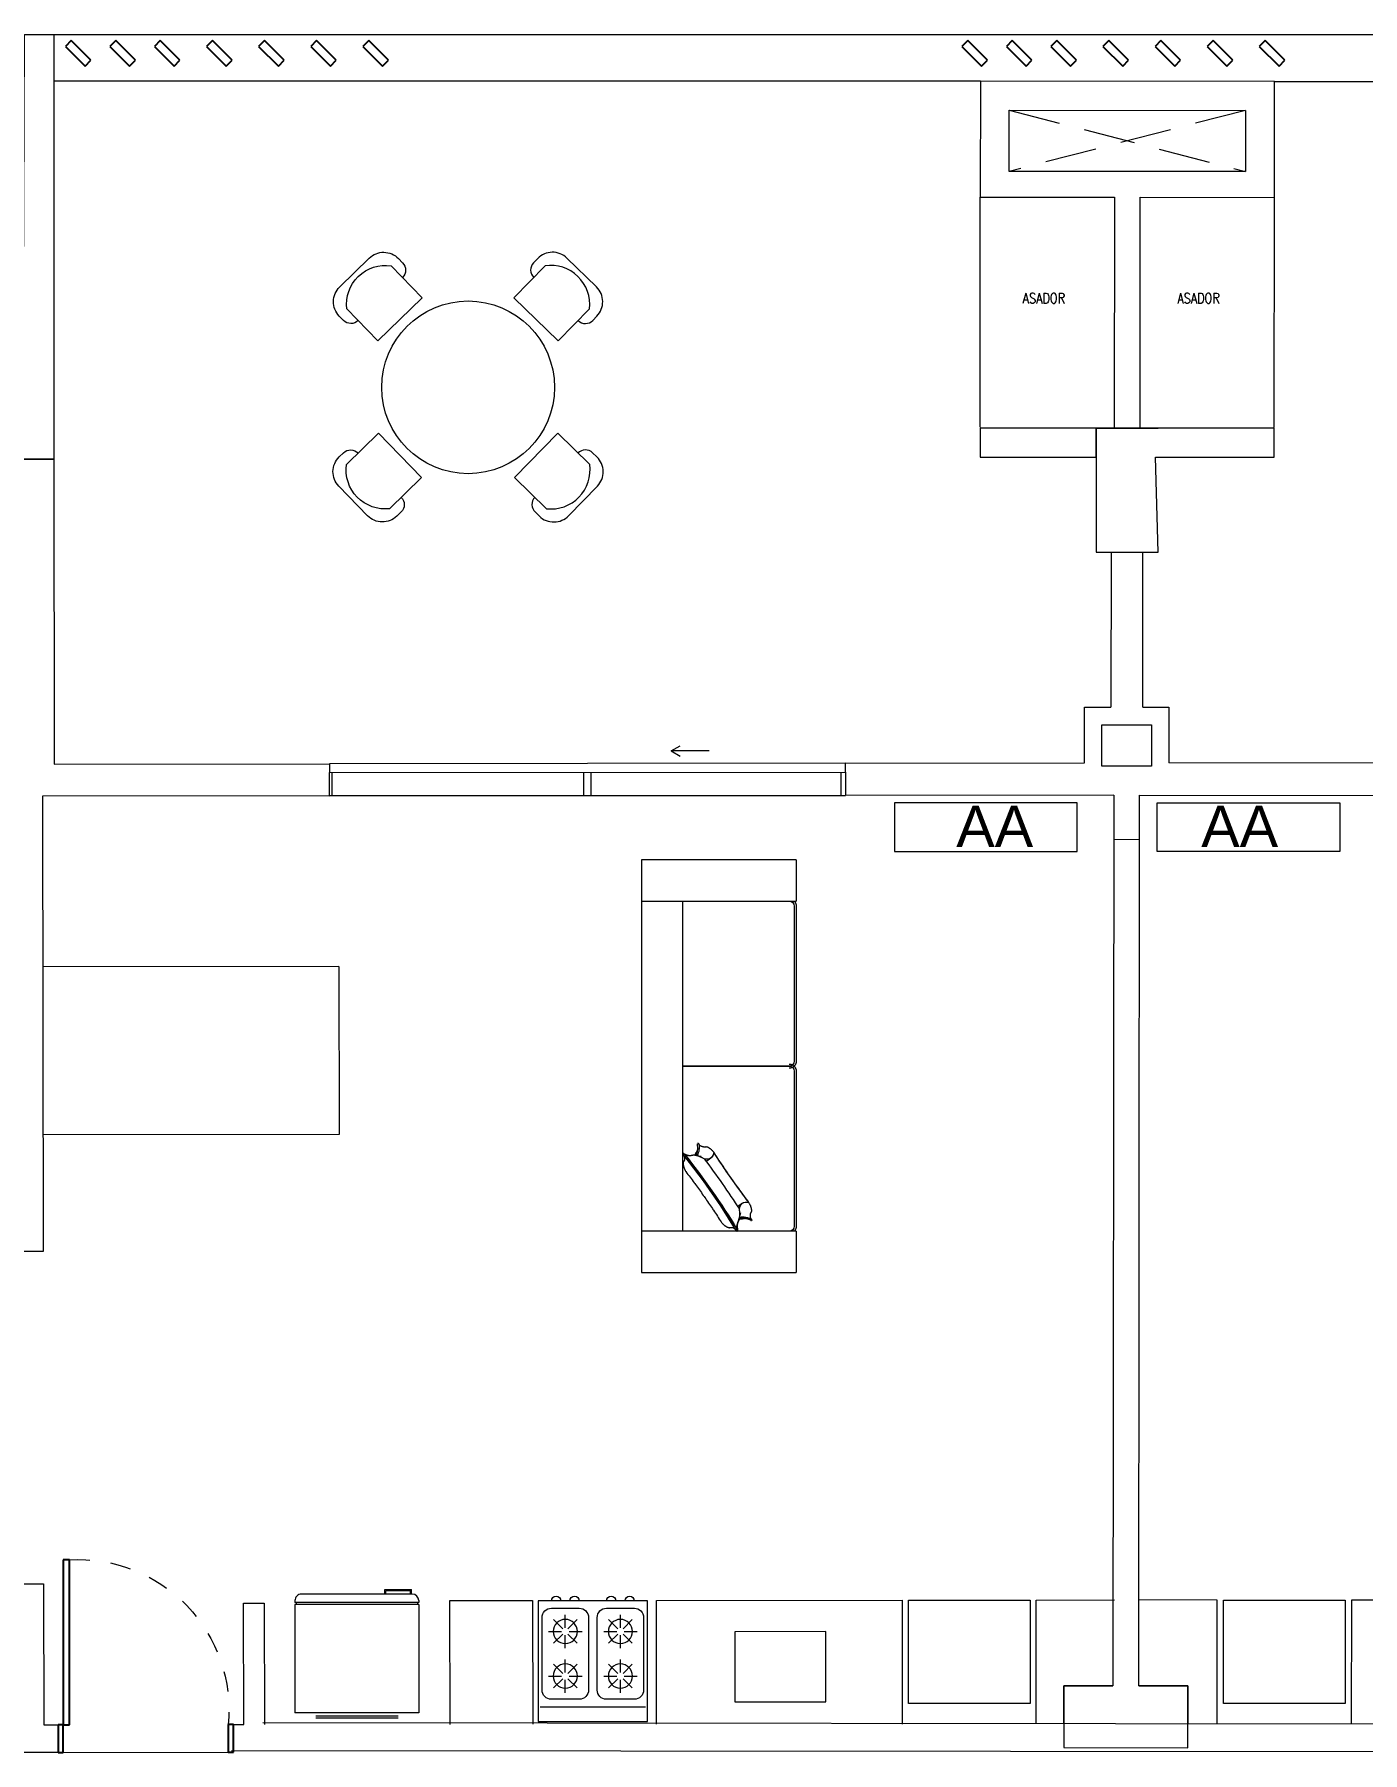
# Model space of a CAD drawing. Header units: millimetres. Extents: x 917 to 1168, y -421 to -23.
# Drawn here: x 1069.42 to 1075.85, y -259.51 to -251.18 of the extents above; entities that cross this region are included whole.
import ezdxf

# ---------------------------------------------------------------- set-up
doc = ezdxf.new("R2010")
doc.units = ezdxf.units.MM
doc.header["$LTSCALE"] = 0.1
for name, pattern in [('CONTINUA', [0]), ('HIDDEN', [0.375, 0.25, -0.125]), ('Trazo', [0.00635, 0.003175, -0.003175])]:
    doc.linetypes.add(name, pattern=pattern)
doc.layers.get('0').update_dxf_attribs({"lineweight": 5})
for name, color, linetype, lineweight in [('A-DOOR', 7, 'Continuous', 5), ('A-DOOR-FRAM', 7, 'Continuous', 5), ('A-GLAZ-CWMG', 7, 'Continuous', 5), ('Arq-Equipamiento', 250, 'Continuous', 5), ('Lavarropa', 7, 'HIDDEN', 5), ('MUEBLES', 250, 'Continuous', 5)]:
    doc.layers.add(name, color=color, linetype=linetype, lineweight=lineweight)
doc.layers.add('A-DOOR-HDLN', color=5, linetype='Trazo', lineweight=5, true_color=0x0000ff)
doc.styles.add('Romans 1.50', font='romans.shx', dxfattribs={"width": 0.8, "height": 0.15})
doc.styles.get("Standard").update_dxf_attribs({"font": 'arial.ttf'})

# ---------------------------------------------------------------- blocks, each defined once
blk = doc.blocks.new('Doors_Sliding_Milgard_Aluminum-Series_2-Panels - PV 2_50 X 2_10-2402500-1-TORRE-ARQ-PB')
at = {"layer": 'A-DOOR', "color": 8}
for p, q in [((1.1916, 0.078), (-1.3084, 0.078)), ((-1.3084, 0.078), (-1.3084, -0.0347)), ((-1.3084, 0.078), (1.1916, 0.078)), ((1.1916, -0.0347), (1.1916, 0.078)), ((-1.3084, -0.0347), (1.1916, -0.0347)), ((0.3474, -0.1382), (0.3914, -0.1128)), ((0.3474, -0.1382), (0.3914, -0.1636)), ((0.5315, -0.1382), (0.3474, -0.1382))]:
    blk.add_line(p, q, dxfattribs=at)
at = {"layer": 'A-DOOR-FRAM', "color": 8}
for p, q in [((-1.2952, 0.078), (-1.2952, -0.0347)), ((-0.0758, 0.078), (-0.0758, -0.0347)), ((-0.0409, 0.078), (-0.0409, -0.0347)), ((1.1709, 0.078), (1.1709, -0.0347))]:
    blk.add_line(p, q, dxfattribs=at)
blk = doc.blocks.new('Family7 - Puerta OBLAK - Acceso-2885777-1-TORRE-ARQ-PB')
at = {"layer": 'A-DOOR', "color": 8, "lineweight": 25}
for p, q in [((-0.425, -0.0668), (-0.425, 0.0668)), ((-0.425, 0.0668), (-0.4, 0.0668)), ((-0.4, 0.0668), (-0.4, -0.0668)), ((0.4, -0.0668), (0.4, 0.0668)), ((0.4, 0.0668), (0.425, 0.0668)), ((0.425, 0.0668), (0.425, -0.0668)), ((-0.4, -0.0668), (-0.425, -0.0668)), ((-0.4, -0.0667), (-0.3693, -0.0667)), ((-0.4, -0.8667), (-0.4, -0.0667)), ((-0.3693, -0.0667), (-0.3693, -0.8667)), ((0.425, -0.0668), (0.4, -0.0668)), ((-0.3693, -0.8667), (-0.4, -0.8667))]:
    blk.add_line(p, q, dxfattribs=at)
at = {"layer": 'A-DOOR-HDLN', "color": 8}
blk.add_arc((-0.3269, -0.1376), 0.7303, 266.67006, 5.56979, dxfattribs=at)
blk = doc.blocks.new('Cocina 51cm')
at = {"layer": 'MUEBLES', "color": 8}
for p, q in [((-0.255, -0.036), (0, -0.036)), ((0, -0.036), (0.255, -0.036)), ((-0.1908, -0.1273), (-0.1462, -0.1718)), ((-0.1335, -0.1035), (-0.1335, -0.1666)), ((-0.0762, -0.1273), (-0.1207, -0.1718)), ((0.0762, -0.1273), (0.1207, -0.1718)), ((0.1335, -0.1035), (0.1335, -0.1666)), ((0.1908, -0.1273), (0.1462, -0.1718)), ((-0.2145, -0.1846), (-0.1515, -0.1846)), ((-0.1462, -0.1973), (-0.1908, -0.2419)), ((-0.1335, -0.2026), (-0.1335, -0.2656)), ((-0.1207, -0.1973), (-0.0762, -0.2419)), ((-0.1154, -0.1846), (-0.0524, -0.1846)), ((0.0524, -0.1846), (0.1154, -0.1846)), ((0.1207, -0.1973), (0.0762, -0.2419)), ((0.1335, -0.2026), (0.1335, -0.2656)), ((0.1462, -0.1973), (0.1908, -0.2419)), ((0.1515, -0.1846), (0.2145, -0.1846)), ((-0.1335, -0.3196), (-0.1335, -0.3826)), ((0.1335, -0.3196), (0.1335, -0.3826)), ((-0.2145, -0.4006), (-0.1515, -0.4006)), ((-0.1908, -0.3433), (-0.1462, -0.3879)), ((-0.1462, -0.4134), (-0.1908, -0.4579)), ((-0.0762, -0.3433), (-0.1207, -0.3879)), ((-0.1207, -0.4134), (-0.0762, -0.4579)), ((-0.1154, -0.4006), (-0.0524, -0.4006)), ((0.0524, -0.4006), (0.1154, -0.4006)), ((0.0762, -0.3433), (0.1207, -0.3879)), ((0.1207, -0.4134), (0.0762, -0.4579)), ((0.1908, -0.3433), (0.1462, -0.3879)), ((0.1462, -0.4134), (0.1908, -0.4579)), ((0.1515, -0.4006), (0.2145, -0.4006)), ((-0.1335, -0.4187), (-0.1335, -0.4817)), ((0.1335, -0.4187), (0.1335, -0.4817))]:
    blk.add_line(p, q, dxfattribs=at)
blk.add_lwpolyline([(-0.265, 0.036), (0.265, 0.036), (0.265, -0.5492), (-0.265, -0.5492)], close=True, dxfattribs=at)
for points in [[(-0.201, -0.5132), (-0.0659, -0.5132, 0.414214), (-0.0209, -0.4682), (-0.0209, -0.117, 0.414214), (-0.0659, -0.072), (-0.201, -0.072, 0.414214), (-0.246, -0.117), (-0.246, -0.4682, 0.414214)], [(0.0659, -0.5132), (0.201, -0.5132, 0.414214), (0.246, -0.4682), (0.246, -0.117, 0.414214), (0.201, -0.072), (0.0659, -0.072, 0.414214), (0.0209, -0.117), (0.0209, -0.4682, 0.414214)]]:
    blk.add_lwpolyline(points, format="xyb", close=True, dxfattribs=at)
for centre in [(-0.1335, -0.1846), (0.1335, -0.1846), (-0.1335, -0.4006), (0.1335, -0.4006)]:
    blk.add_circle(centre, 0.0585, dxfattribs=at)
for centre in [(-0.1782, -0.5492), (-0.0887, -0.5492), (0.0887, -0.5492), (0.1782, -0.5492)]:
    blk.add_arc(centre, 0.0225, 180, 0, dxfattribs=at)
blk = doc.blocks.new('A$C2F886EFE')
at = {"layer": 'MUEBLES', "color": 8}
for p, q in [((0, 0.0718), (0, 0.5968)), ((0, 0.5968), (0.6, 0.5968)), ((0.0997, 0.6227), (0.4982, 0.6227)), ((0.0997, 0.6134), (0.4982, 0.6134)), ((0.6, 0.0718), (0.6, 0.5968)), ((0, 0.0718), (0.6, 0.0718)), ((0, 0.0618), (0.6, 0.0618)), ((0, 0.0533), (0, 0.0618)), ((0.0059, 0.0618), (0.0059, 0.0718)), ((0.0315, 0.0218), (0.5685, 0.0218)), ((0.0343, 0.0218), (0.0343, 0)), ((0.0401, 0.0218), (0.0401, 0.0059)), ((0.0401, 0.0059), (0.1586, 0.0059)), ((0.1586, 0.0218), (0.1586, 0.0059)), ((0.1645, 0.0218), (0.1645, 0)), ((0.5941, 0.0618), (0.5941, 0.0718)), ((0.6, 0.0533), (0.6, 0.0618)), ((0.1645, 0), (0.0343, 0))]:
    blk.add_line(p, q, dxfattribs=at)
for centre, start, end in [((0.0315, 0.0533), 180, 270), ((0.5685, 0.0533), 270, 0)]:
    blk.add_arc(centre, 0.0315, start, end, dxfattribs=at)
blk = doc.blocks.new('Vibro_Leather_Designer_Sofa_16294 - Vibro_Leather_Designer_Sofa_16294-2750828-2-TORRE-ARQ- PB _-2_14_')
at = {"layer": 'MUEBLES'}
for p, q in [((-1, -0.725), (-1, 0)), ((-1, 0), (1, 0)), ((-0.8, 0), (-0.8, -0.725)), ((-0.8, 0), (-0.8, -0.2)), ((0.8, -0.2), (0.8, 0)), ((0.8, -0.725), (0.8, 0)), ((1, 0), (1, -0.725)), ((-0.775, -0.2), (-0.8, -0.2)), ((0.4234, -0.2), (-0.775, -0.2)), ((0, -0.2), (0, -0.715)), ((0, -0.715), (0, -0.2)), ((0.4233, -0.2036), (0.4328, -0.2272)), ((0.775, -0.2), (0.4247, -0.2)), ((0.8, -0.2), (0.775, -0.2)), ((0.376, -0.2764), (0.3843, -0.2817)), ((0.4282, -0.2651), (0.3966, -0.2744)), ((0.4376, -0.2889), (0.4375, -0.2891)), ((0.446, -0.3359), (0.46, -0.3159)), ((0.4609, -0.2556), (0.461, -0.2555)), ((0.6785, -0.4675), (0.6638, -0.4884)), ((0.7108, -0.4803), (0.7107, -0.4804)), ((0.7342, -0.447), (0.7342, -0.4468)), ((0.7364, -0.4807), (0.7385, -0.5138)), ((0.7716, -0.4633), (0.7959, -0.4645)), ((0.735, -0.5269), (0.7436, -0.5339)), ((-1, -0.75), (-1, -0.725)), ((-0.8, -0.725), (-0.8, -0.75)), ((-0.775, -0.74), (-0.025, -0.74)), ((-0.775, -0.74), (-0.025, -0.74)), ((0.025, -0.74), (0.775, -0.74)), ((0.025, -0.74), (0.775, -0.74)), ((0.8, -0.75), (0.8, -0.725)), ((1, -0.725), (1, -0.75)), ((-1, -0.75), (-0.8, -0.75)), ((-0.775, -0.75), (-0.025, -0.75)), ((0.025, -0.75), (0.775, -0.75)), ((0.8, -0.75), (1, -0.75))]:
    blk.add_line(p, q, dxfattribs=at)
at = {"layer": 'MUEBLES', "flags": 128}
for points in [[(0.7958, -0.4595), (0.6772, -0.3844), (0.5556, -0.2998), (0.4401, -0.2117), (0.4281, -0.202)], [(0.432, -0.2587), (0.4307, -0.2618), (0.4202, -0.2691), (0.403, -0.2727), (0.3758, -0.2714)], [(0.4376, -0.2889), (0.4367, -0.2769), (0.4364, -0.2761)], [(0.7108, -0.4803), (0.7225, -0.477), (0.7751, -0.4615)], [(0.7484, -0.5323), (0.737, -0.504), (0.7359, -0.4857), (0.7405, -0.4754)], [(-0.7994, -0.7401), (-0.7984, -0.7411), (-0.7973, -0.742), (-0.7962, -0.7428), (-0.7951, -0.7437), (-0.7939, -0.7445), (-0.7927, -0.7452), (-0.7915, -0.7459), (-0.7902, -0.7465), (-0.789, -0.7471), (-0.7877, -0.7476), (-0.7864, -0.7481), (-0.785, -0.7485), (-0.7837, -0.7489), (-0.7823, -0.7492), (-0.7809, -0.7495), (-0.7796, -0.7497), (-0.7782, -0.7499), (-0.7768, -0.75), (-0.7754, -0.75), (-0.775, -0.75)], [(-0.025, -0.75), (-0.0236, -0.75), (-0.0222, -0.7499), (-0.0208, -0.7497), (-0.0194, -0.7496), (-0.018, -0.7493), (-0.0167, -0.749), (-0.0153, -0.7486), (-0.014, -0.7482), (-0.0127, -0.7478), (-0.0114, -0.7472), (-0.0101, -0.7467), (-0.0088, -0.746), (-0.0076, -0.7454), (-0.0064, -0.7447), (-0.0052, -0.7439), (-0.0041, -0.7431), (-0.003, -0.7422), (-0.0019, -0.7413), (-0.0009, -0.7404), (0.0001, -0.7394), (0.0011, -0.7384), (0.002, -0.7373), (0.0028, -0.7362), (0.0037, -0.7351), (0.0045, -0.7339), (0.0052, -0.7327), (0.0059, -0.7315), (0.0065, -0.7302), (0.0071, -0.729), (0.0076, -0.7277), (0.0081, -0.7264), (0.0085, -0.725), (0.0089, -0.7237), (0.0092, -0.7223), (0.0095, -0.7209), (0.0097, -0.7196), (0.0099, -0.7182), (0.01, -0.7168), (0.01, -0.7154), (0.01, -0.715)], [(-0.01, -0.715), (-0.01, -0.7164), (-0.0099, -0.7178), (-0.0097, -0.7192), (-0.0096, -0.7206), (-0.0093, -0.722), (-0.009, -0.7233), (-0.0086, -0.7247), (-0.0082, -0.726), (-0.0078, -0.7273), (-0.0072, -0.7286), (-0.0067, -0.7299), (-0.006, -0.7312), (-0.0054, -0.7324), (-0.0047, -0.7336), (-0.0039, -0.7348), (-0.0031, -0.7359), (-0.0022, -0.737), (-0.0013, -0.7381), (-0.0004, -0.7391), (0.0006, -0.7401), (0.0016, -0.7411), (0.0027, -0.742), (0.0038, -0.7428), (0.0049, -0.7437), (0.0061, -0.7445), (0.0073, -0.7452), (0.0085, -0.7459), (0.0098, -0.7465), (0.011, -0.7471), (0.0123, -0.7476), (0.0136, -0.7481), (0.015, -0.7485), (0.0163, -0.7489), (0.0177, -0.7492), (0.0191, -0.7495), (0.0204, -0.7497), (0.0218, -0.7499), (0.0232, -0.75), (0.0246, -0.75), (0.025, -0.75)], [(0.775, -0.75), (0.7764, -0.75), (0.7778, -0.7499), (0.7792, -0.7497), (0.7806, -0.7496), (0.782, -0.7493), (0.7833, -0.749), (0.7847, -0.7486), (0.786, -0.7482), (0.7873, -0.7478), (0.7886, -0.7472), (0.7899, -0.7467), (0.7912, -0.746), (0.7924, -0.7454), (0.7936, -0.7447), (0.7948, -0.7439), (0.7959, -0.7431), (0.797, -0.7422), (0.7981, -0.7413), (0.7991, -0.7404)]]:
    blk.add_lwpolyline(points, dxfattribs=at)
at = {"layer": 'MUEBLES'}
for centre, start, end in [((-0.775, -0.715), 180, 270), ((-0.775, -0.715), 180, 270), ((-0.025, -0.715), 270, 360), ((-0.025, -0.715), 270, 360), ((0.025, -0.715), 180, 270), ((0.025, -0.715), 180, 270), ((0.775, -0.715), 270, 0), ((0.775, -0.715), 270, 0)]:
    blk.add_arc(centre, 0.025, start, end, dxfattribs=at)
for centre, major_axis, start_param, end_param in [((0.676, -0.2393), (-0.5365, 0.3757), 1.225735, 1.915857), ((0.6792, -0.2347), (-0.5365, 0.3757), 1.258755, 1.881351), ((0.7085, -0.1928), (-0.5775, 0.4044), 1.358079, 1.455316), ((-0.1021, 0.1104), (-0.5365, 0.3757), 2.796532, 3.143157), ((-0.1315, 0.0685), (-0.5775, 0.4044), 2.928875, 3.35431), ((-0.1315, 0.0685), (-0.5775, 0.4044), 2.928875, 3.24288), ((0.6466, -0.2812), (-0.5775, 0.4044), 1.358079, 1.783514), ((-0.1315, 0.0685), (-0.5775, 0.4044), 3.247951, 3.35431), ((0.6466, -0.2812), (-0.5775, 0.4044), 1.358079, 1.783514), ((0.7085, -0.1928), (-0.5775, 0.4044), 1.45533, 1.469499), ((0.7085, -0.1928), (-0.5775, 0.4044), 1.469507, 1.562106), ((0.7085, -0.1928), (-0.5775, 0.4044), 1.562123, 1.579473), ((0.7085, -0.1928), (-0.5775, 0.4044), 1.579486, 1.672084), ((0.4632, -0.5431), (-0.5775, 0.4044), 4.6111, 4.925107), ((0.4632, -0.5431), (-0.5775, 0.4044), 4.499671, 4.925107), ((0.7085, -0.1928), (-0.5775, 0.4044), 1.672097, 1.686267), ((0.7085, -0.1928), (-0.5775, 0.4044), 1.686278, 1.783514), ((0.4632, -0.5431), (-0.5775, 0.4044), 4.499671, 4.61075), ((1.2413, -0.8928), (-0.5775, 0.4044), 6.070468, 6.495903), ((1.2413, -0.8928), (-0.5775, 0.4044), 6.181896, 6.495903), ((1.2413, -0.8928), (-0.5775, 0.4044), 6.070468, 6.176827), ((1.2707, -0.8509), (-0.5365, 0.3757), 6.281621, 6.628246)]:
    blk.add_ellipse(centre, major_axis=major_axis, ratio=0.190809, start_param=start_param, end_param=end_param, dxfattribs=at)
for points, knots in [([(0.427, -0.2085), (0.4268, -0.2083), (0.4263, -0.2078), (0.4258, -0.2071), (0.4253, -0.2066), (0.425, -0.2062), (0.4248, -0.2058), (0.4245, -0.2055), (0.4244, -0.2053), (0.4242, -0.2051), (0.424, -0.2048), (0.4239, -0.2045), (0.4237, -0.2042), (0.4235, -0.204), (0.4234, -0.2038), (0.4233, -0.2036), (0.4233, -0.2035), (0.4232, -0.2034), (0.4231, -0.2032), (0.423, -0.203), (0.4229, -0.2027), (0.4228, -0.2024), (0.4226, -0.202), (0.4225, -0.2016), (0.4225, -0.2014), (0.4225, -0.2011), (0.4225, -0.2008), (0.4226, -0.2005), (0.4227, -0.2002), (0.4229, -0.2), (0.4232, -0.1998), (0.4234, -0.1997), (0.4237, -0.1997), (0.4239, -0.1997), (0.4242, -0.1997), (0.4245, -0.1998), (0.4249, -0.1999), (0.4251, -0.2001), (0.4253, -0.2002), (0.4254, -0.2002), (0.4255, -0.2003), (0.4256, -0.2003), (0.4258, -0.2004), (0.426, -0.2005), (0.4262, -0.2006), (0.4265, -0.2008), (0.4267, -0.201), (0.427, -0.2012), (0.4271, -0.2013), (0.4272, -0.2013)], [0, 0, 0, 0, 0.0555556, 0.1111111, 0.1388889, 0.1666667, 0.1944444, 0.2083333, 0.2222222, 0.2361111, 0.25, 0.2777778, 0.2916667, 0.3055556, 0.3194444, 0.3263889, 0.3333333, 0.3402778, 0.3472222, 0.3611111, 0.375, 0.3888889, 0.4166667, 0.4305556, 0.4444444, 0.4583333, 0.4722222, 0.4861111, 0.5, 0.5138889, 0.5277778, 0.5416667, 0.5555556, 0.5694444, 0.5833333, 0.6111111, 0.625, 0.6388889, 0.6527778, 0.6597222, 0.6666667, 0.6736111, 0.6805556, 0.6944444, 0.7083333, 0.7222222, 0.75, 0.7638889, 0.7777778, 0.7777778, 0.7777778, 0.7777778]), ([(0.4493, -0.3035), (0.4481, -0.3014), (0.4462, -0.2981), (0.4441, -0.294), (0.4429, -0.2916), (0.4421, -0.2898), (0.4412, -0.288), (0.4402, -0.2857), (0.4392, -0.2834), (0.4383, -0.281), (0.4376, -0.2792), (0.437, -0.2776), (0.4366, -0.2764), (0.4363, -0.2758), (0.4361, -0.2753), (0.436, -0.2748), (0.4358, -0.2741), (0.4354, -0.2729), (0.4349, -0.2713), (0.4343, -0.2694), (0.4336, -0.2668), (0.433, -0.2642), (0.4324, -0.2618), (0.4322, -0.2606), (0.4321, -0.2599), (0.4319, -0.2592), (0.4318, -0.2584), (0.4316, -0.2569), (0.4315, -0.2551), (0.4316, -0.253), (0.4318, -0.2507), (0.4323, -0.2485), (0.4328, -0.2461), (0.4333, -0.2441), (0.4335, -0.2428), (0.4337, -0.242), (0.4337, -0.2414), (0.4338, -0.2409), (0.4339, -0.2401), (0.4341, -0.2388), (0.4342, -0.237), (0.4343, -0.2348), (0.4342, -0.2318), (0.4338, -0.2288), (0.4332, -0.2258), (0.4326, -0.2234), (0.4319, -0.2211), (0.431, -0.2181), (0.4292, -0.2133), (0.4278, -0.21), (0.427, -0.2085)], [0, 0, 0, 0, 0.083333, 0.125, 0.145833, 0.166667, 0.1875, 0.208333, 0.25, 0.270833, 0.291667, 0.3125, 0.322917, 0.328125, 0.333333, 0.338542, 0.34375, 0.354167, 0.375, 0.395833, 0.416667, 0.458333, 0.479167, 0.489583, 0.494792, 0.5, 0.510417, 0.520833, 0.541667, 0.5625, 0.583333, 0.604167, 0.625, 0.645833, 0.65625, 0.661458, 0.666667, 0.671875, 0.677083, 0.6875, 0.708333, 0.729167, 0.75, 0.791667, 0.8125, 0.833333, 0.854167, 0.875, 0.916667, 1, 1, 1, 1]), ([(0.4281, -0.202), (0.4282, -0.2021), (0.4284, -0.2023), (0.4289, -0.2027), (0.4295, -0.2032), (0.43, -0.2037), (0.4302, -0.204)], [0.8406351, 0.8406351, 0.8406351, 0.8406351, 0.8611111, 0.8888889, 0.9444444, 1, 1, 1, 1]), ([(0.4306, -0.2042), (0.4312, -0.2045), (0.4327, -0.2052), (0.4349, -0.206), (0.4369, -0.2067), (0.4384, -0.2071), (0.4397, -0.2074), (0.4406, -0.2076), (0.4412, -0.2077), (0.4416, -0.2078), (0.442, -0.2079), (0.4425, -0.208), (0.4434, -0.2081), (0.4445, -0.2084), (0.4459, -0.2086), (0.4477, -0.2089), (0.4497, -0.209), (0.4516, -0.2088), (0.4527, -0.2086), (0.4536, -0.2084), (0.4545, -0.2081), (0.4556, -0.2077), (0.4571, -0.207), (0.4589, -0.206), (0.4605, -0.205), (0.462, -0.2041), (0.4635, -0.2033), (0.4646, -0.2028), (0.4654, -0.2025), (0.4658, -0.2024), (0.4661, -0.2023), (0.4664, -0.2022), (0.4668, -0.2022), (0.4676, -0.202), (0.4687, -0.2019), (0.4701, -0.2018), (0.4721, -0.2018), (0.4743, -0.2019), (0.4766, -0.2021), (0.4784, -0.2023), (0.48, -0.2025), (0.482, -0.2029), (0.4839, -0.2033), (0.4857, -0.2039), (0.4871, -0.2043), (0.4882, -0.2046), (0.4891, -0.2049), (0.4898, -0.2052), (0.4906, -0.2054), (0.4915, -0.2057), (0.4932, -0.2063), (0.4955, -0.2072), (0.4981, -0.2084), (0.5008, -0.2096), (0.5035, -0.2109), (0.507, -0.2127), (0.5096, -0.2141), (0.5112, -0.2151)], [0.0060984, 0.0060984, 0.0060984, 0.0060984, 0.0357143, 0.0714286, 0.0892857, 0.1071429, 0.125, 0.1339286, 0.1383929, 0.1428571, 0.1473214, 0.1517857, 0.1607143, 0.1785714, 0.1964286, 0.2142857, 0.25, 0.2678571, 0.2767857, 0.2857143, 0.2946429, 0.3035714, 0.3214286, 0.3392857, 0.3571429, 0.375, 0.3928571, 0.4107143, 0.4196429, 0.4241071, 0.4285714, 0.4330357, 0.4375, 0.4464286, 0.4642857, 0.4821429, 0.5, 0.5357143, 0.5535714, 0.5714286, 0.5892857, 0.6071429, 0.6428571, 0.6607143, 0.6785714, 0.6964286, 0.7053571, 0.7142857, 0.7232143, 0.7321429, 0.75, 0.7857143, 0.8214286, 0.8571429, 0.8928571, 0.9285714, 1, 1, 1, 1]), ([(0.3723, -0.2731), (0.3723, -0.2731), (0.3723, -0.2733), (0.3724, -0.2735), (0.3726, -0.2738), (0.3729, -0.2741), (0.3731, -0.2743), (0.3733, -0.2744), (0.3734, -0.2745), (0.3735, -0.2746), (0.3736, -0.2747), (0.3737, -0.2748), (0.3738, -0.2749), (0.374, -0.2751), (0.3743, -0.2753), (0.3746, -0.2755), (0.3748, -0.2757), (0.375, -0.2758), (0.3752, -0.276), (0.3755, -0.2762), (0.3759, -0.2764), (0.3763, -0.2766), (0.3769, -0.277), (0.3776, -0.2773), (0.3782, -0.2776), (0.3785, -0.2778)], [-0.4444444, -0.4444444, -0.4444444, -0.4444444, -0.4305556, -0.4166667, -0.3888889, -0.375, -0.3611111, -0.3472222, -0.3402778, -0.3333333, -0.3263889, -0.3194444, -0.3055556, -0.2916667, -0.2777778, -0.25, -0.2361111, -0.2222222, -0.2083333, -0.1944444, -0.1666667, -0.1388889, -0.1111111, -0.0555556, 0, 0, 0, 0]), ([(0.3785, -0.2778), (0.3807, -0.2793), (0.3832, -0.2818), (0.3853, -0.2851), (0.3863, -0.287), (0.3869, -0.2886), (0.3876, -0.2902), (0.3884, -0.2924), (0.3891, -0.2947), (0.3897, -0.2971), (0.3901, -0.299), (0.3903, -0.3007), (0.3905, -0.3019), (0.3905, -0.3026), (0.3906, -0.3031), (0.3906, -0.3036), (0.3907, -0.3043), (0.3907, -0.3055), (0.3905, -0.3074), (0.3904, -0.3095), (0.3902, -0.3115), (0.3901, -0.3134), (0.3902, -0.3151), (0.3903, -0.3165), (0.3905, -0.3175), (0.3907, -0.3182), (0.3909, -0.3187), (0.3911, -0.3192), (0.3914, -0.3201), (0.3923, -0.3218), (0.3934, -0.3238), (0.3947, -0.3258), (0.3957, -0.3273), (0.3966, -0.3285), (0.3971, -0.3294), (0.3974, -0.3299), (0.3977, -0.3302), (0.3979, -0.3306), (0.3982, -0.331), (0.3988, -0.3319), (0.3996, -0.333), (0.4007, -0.3343), (0.4022, -0.336), (0.4037, -0.3377), (0.4053, -0.3394), (0.4065, -0.3406), (0.4077, -0.3419), (0.4093, -0.3435), (0.4122, -0.3462), (0.4149, -0.3486), (0.4167, -0.3501)], [-1, -1, -1, -1, -0.916667, -0.875, -0.854167, -0.833333, -0.8125, -0.791667, -0.75, -0.729167, -0.708333, -0.6875, -0.677083, -0.671875, -0.666667, -0.661458, -0.65625, -0.645833, -0.625, -0.604167, -0.583333, -0.5625, -0.541667, -0.520833, -0.510417, -0.5, -0.494792, -0.489583, -0.479167, -0.458333, -0.416667, -0.395833, -0.375, -0.354167, -0.34375, -0.338542, -0.333333, -0.328125, -0.322917, -0.3125, -0.291667, -0.270833, -0.25, -0.208333, -0.1875, -0.166667, -0.145833, -0.125, -0.083333, 0, 0, 0, 0]), ([(0.3956, -0.2734), (0.3955, -0.2735), (0.3952, -0.2735), (0.3946, -0.2736), (0.3937, -0.2737), (0.393, -0.2737), (0.3926, -0.2738)], [-0.14285714, -0.14285714, -0.14285714, -0.14285714, -0.13839286, -0.13392857, -0.125, -0.11269248, -0.11269248, -0.11269248, -0.11269248]), ([(0.4322, -0.2608), (0.4318, -0.2609), (0.4307, -0.2612), (0.429, -0.2615), (0.4273, -0.2619), (0.4258, -0.2622), (0.4248, -0.2624), (0.4242, -0.2626), (0.4238, -0.2627), (0.4234, -0.2628), (0.4229, -0.263), (0.4219, -0.2634), (0.4205, -0.264), (0.4188, -0.265), (0.4171, -0.2662), (0.4154, -0.2674), (0.4136, -0.2687), (0.412, -0.2697), (0.4108, -0.2704), (0.4098, -0.2709), (0.4089, -0.2713), (0.4077, -0.2717), (0.4055, -0.2724), (0.4032, -0.2729), (0.4008, -0.2731), (0.3996, -0.2731), (0.3989, -0.2732), (0.3988, -0.2732)], [-0.5129294, -0.5129294, -0.5129294, -0.5129294, -0.5, -0.4821429, -0.4642857, -0.4464286, -0.4375, -0.4330357, -0.4285714, -0.4241071, -0.4196429, -0.4107143, -0.3928571, -0.375, -0.3571429, -0.3392857, -0.3214286, -0.3035714, -0.2946429, -0.2857143, -0.2767857, -0.2678571, -0.25, -0.2142857, -0.1964286, -0.1785714, -0.1756867, -0.1756867, -0.1756867, -0.1756867]), ([(0.755, -0.3858), (0.7566, -0.3871), (0.7588, -0.389), (0.7617, -0.3917), (0.7637, -0.3937), (0.7658, -0.3958), (0.7679, -0.398), (0.7695, -0.3998), (0.7706, -0.4012), (0.7712, -0.4019), (0.7717, -0.4025), (0.7721, -0.4031), (0.7727, -0.4039), (0.7735, -0.4049), (0.7744, -0.406), (0.7756, -0.4076), (0.7767, -0.4093), (0.7777, -0.411), (0.7783, -0.4123), (0.7789, -0.4137), (0.7797, -0.4156), (0.7804, -0.4175), (0.7812, -0.4195), (0.7817, -0.4209), (0.782, -0.4221), (0.7823, -0.423), (0.7824, -0.4235), (0.7825, -0.4239), (0.7826, -0.4242), (0.7826, -0.4247), (0.7827, -0.4256), (0.7827, -0.4269), (0.7825, -0.4286), (0.7822, -0.4304), (0.7818, -0.4322), (0.7814, -0.4341), (0.7812, -0.4356), (0.7811, -0.4368), (0.7811, -0.4377), (0.7811, -0.4385), (0.7813, -0.4396), (0.7817, -0.4414), (0.7824, -0.4432), (0.7834, -0.445), (0.7842, -0.4462), (0.7849, -0.4473), (0.7853, -0.448), (0.7856, -0.4484), (0.7857, -0.4488), (0.7859, -0.4491), (0.7862, -0.4495), (0.7866, -0.4502), (0.7872, -0.4513), (0.7881, -0.4525), (0.7893, -0.454), (0.7908, -0.4558), (0.7921, -0.4571), (0.7928, -0.4577)], [-1, -1, -1, -1, -0.9285714, -0.8928571, -0.8571429, -0.8214286, -0.7857143, -0.75, -0.7321429, -0.7232143, -0.7142857, -0.7053571, -0.6964286, -0.6785714, -0.6607143, -0.6428571, -0.6071429, -0.5892857, -0.5714286, -0.5535714, -0.5357143, -0.5, -0.4821429, -0.4642857, -0.4464286, -0.4375, -0.4330357, -0.4285714, -0.4241071, -0.4196429, -0.4107143, -0.3928571, -0.375, -0.3571429, -0.3392857, -0.3214286, -0.3035714, -0.2946429, -0.2857143, -0.2767857, -0.2678571, -0.25, -0.2142857, -0.1964286, -0.1785714, -0.1607143, -0.1517857, -0.1473214, -0.1428571, -0.1383929, -0.1339286, -0.125, -0.1071429, -0.0892857, -0.0714286, -0.0357143, -0.0061272, -0.0061272, -0.0061272, -0.0061272]), ([(0.79, -0.4627), (0.7875, -0.4617), (0.7836, -0.4611), (0.7789, -0.4616), (0.7762, -0.4621), (0.7741, -0.4626), (0.772, -0.4631), (0.7692, -0.4638), (0.7663, -0.4646), (0.7634, -0.4654), (0.7612, -0.4661), (0.7594, -0.4667), (0.7581, -0.4671), (0.7573, -0.4674), (0.7568, -0.4676), (0.7562, -0.4678), (0.7555, -0.4682), (0.7542, -0.4688), (0.7523, -0.4697), (0.7502, -0.4709), (0.7481, -0.4721), (0.7462, -0.4731), (0.7443, -0.474), (0.7427, -0.4747), (0.7415, -0.4752), (0.7407, -0.4754), (0.74, -0.4756), (0.7394, -0.4757), (0.7382, -0.4759), (0.7359, -0.4763), (0.7331, -0.4766), (0.7304, -0.4767), (0.7283, -0.4767), (0.7266, -0.4768), (0.7254, -0.4769), (0.7247, -0.4769), (0.7242, -0.4769), (0.7237, -0.477), (0.723, -0.477), (0.7218, -0.4771), (0.7202, -0.4771), (0.7182, -0.4771), (0.7156, -0.4769), (0.713, -0.4767), (0.7104, -0.4765), (0.7085, -0.4763), (0.7065, -0.4762), (0.704, -0.4759), (0.6995, -0.4754), (0.6957, -0.4748), (0.6931, -0.4743)], [-1, -1, -1, -1, -0.916667, -0.875, -0.854167, -0.833333, -0.8125, -0.791667, -0.75, -0.729167, -0.708333, -0.6875, -0.677083, -0.671875, -0.666667, -0.661458, -0.65625, -0.645833, -0.625, -0.604167, -0.583333, -0.5625, -0.541667, -0.520833, -0.510417, -0.5, -0.494792, -0.489583, -0.479167, -0.458333, -0.416667, -0.395833, -0.375, -0.354167, -0.34375, -0.338542, -0.333333, -0.328125, -0.322917, -0.3125, -0.291667, -0.270833, -0.25, -0.208333, -0.1875, -0.166667, -0.145833, -0.125, -0.083333, 0, 0, 0, 0]), ([(0.7398, -0.4769), (0.7398, -0.4771), (0.7399, -0.4778), (0.7401, -0.4792), (0.7402, -0.4809), (0.7403, -0.4823), (0.7403, -0.4833), (0.7402, -0.4838), (0.7402, -0.4842), (0.7402, -0.4846), (0.7401, -0.4852), (0.74, -0.4862), (0.7397, -0.4876), (0.7393, -0.4895), (0.7388, -0.4915), (0.7383, -0.4936), (0.7378, -0.4958), (0.7375, -0.4976), (0.7374, -0.4991), (0.7373, -0.5002), (0.7373, -0.5012), (0.7373, -0.5025), (0.7375, -0.5048), (0.7379, -0.5072), (0.7384, -0.5094), (0.7387, -0.5106), (0.7388, -0.5112), (0.7389, -0.5113)], [-0.5035297, -0.5035297, -0.5035297, -0.5035297, -0.5, -0.4821429, -0.4642857, -0.4464286, -0.4375, -0.4330357, -0.4285714, -0.4241071, -0.4196429, -0.4107143, -0.3928571, -0.375, -0.3571429, -0.3392857, -0.3214286, -0.3035714, -0.2946429, -0.2857143, -0.2767857, -0.2678571, -0.25, -0.2142857, -0.1964286, -0.1785714, -0.1750443, -0.1750443, -0.1750443, -0.1750443]), ([(0.7967, -0.4601), (0.7968, -0.4601), (0.7969, -0.4602), (0.7972, -0.4604), (0.7975, -0.4606), (0.7977, -0.4608), (0.7979, -0.461), (0.7981, -0.4611), (0.7982, -0.4612), (0.7983, -0.4613), (0.7983, -0.4614), (0.7985, -0.4615), (0.7986, -0.4616), (0.7989, -0.4618), (0.7991, -0.4621), (0.7993, -0.4624), (0.7995, -0.4626), (0.7995, -0.4628), (0.7994, -0.463), (0.7993, -0.4632), (0.7992, -0.4634), (0.7991, -0.4637), (0.7989, -0.4639), (0.7987, -0.4642), (0.7985, -0.4644), (0.7983, -0.4645), (0.7981, -0.4646), (0.7977, -0.4647), (0.7973, -0.4647), (0.7969, -0.4646), (0.7966, -0.4646), (0.7963, -0.4645), (0.7962, -0.4645), (0.796, -0.4645), (0.7959, -0.4645), (0.7957, -0.4645), (0.7955, -0.4644), (0.7952, -0.4644), (0.7949, -0.4643), (0.7945, -0.4642), (0.7942, -0.4641), (0.7939, -0.4641), (0.7937, -0.464), (0.7933, -0.4639), (0.7929, -0.4638), (0.7924, -0.4636), (0.7917, -0.4634), (0.7909, -0.4631), (0.7903, -0.4628), (0.79, -0.4627)], [-0.7777778, -0.7777778, -0.7777778, -0.7777778, -0.7638889, -0.75, -0.7222222, -0.7083333, -0.6944444, -0.6805556, -0.6736111, -0.6666667, -0.6597222, -0.6527778, -0.6388889, -0.625, -0.6111111, -0.5833333, -0.5694444, -0.5555556, -0.5416667, -0.5277778, -0.5138889, -0.5, -0.4861111, -0.4722222, -0.4583333, -0.4444444, -0.4305556, -0.4166667, -0.3888889, -0.375, -0.3611111, -0.3472222, -0.3402778, -0.3333333, -0.3263889, -0.3194444, -0.3055556, -0.2916667, -0.2777778, -0.25, -0.2361111, -0.2222222, -0.2083333, -0.1944444, -0.1666667, -0.1388889, -0.1111111, -0.0555556, 0, 0, 0, 0]), ([(0.795, -0.459), (0.7952, -0.4591), (0.7954, -0.4592), (0.7957, -0.4594), (0.7958, -0.4595)], [-0.88888889, -0.88888889, -0.88888889, -0.88888889, -0.86111111, -0.84063506, -0.84063506, -0.84063506, -0.84063506]), ([(0.7415, -0.5319), (0.7404, -0.531), (0.7377, -0.5296), (0.7333, -0.5285), (0.7305, -0.528), (0.7285, -0.5277), (0.7264, -0.5275), (0.7238, -0.5274), (0.7212, -0.5275), (0.7188, -0.5278), (0.717, -0.5281), (0.7156, -0.5286), (0.7146, -0.5289), (0.7141, -0.5291), (0.7136, -0.5293), (0.7132, -0.5294), (0.7126, -0.5297), (0.7116, -0.5302), (0.7101, -0.531), (0.7083, -0.532), (0.7065, -0.5328), (0.7048, -0.5335), (0.703, -0.534), (0.7014, -0.5342), (0.7002, -0.5343), (0.6994, -0.5343), (0.6988, -0.5343), (0.6982, -0.5343), (0.6972, -0.5342), (0.6952, -0.534), (0.6929, -0.5336), (0.6908, -0.5331), (0.6891, -0.5328), (0.6877, -0.5324), (0.6867, -0.5322), (0.6861, -0.532), (0.6857, -0.5319), (0.6852, -0.5318), (0.6847, -0.5316), (0.6836, -0.5313), (0.6822, -0.5309), (0.6806, -0.5304), (0.6785, -0.5296), (0.6765, -0.5288), (0.6745, -0.5279), (0.6729, -0.5272), (0.6713, -0.5265), (0.6691, -0.5255), (0.6654, -0.5236), (0.6624, -0.5219), (0.6605, -0.5208)], [-1, -1, -1, -1, -0.916667, -0.875, -0.854167, -0.833333, -0.8125, -0.791667, -0.75, -0.729167, -0.708333, -0.6875, -0.677083, -0.671875, -0.666667, -0.661458, -0.65625, -0.645833, -0.625, -0.604167, -0.583333, -0.5625, -0.541667, -0.520833, -0.510417, -0.5, -0.494792, -0.489583, -0.479167, -0.458333, -0.416667, -0.395833, -0.375, -0.354167, -0.34375, -0.338542, -0.333333, -0.328125, -0.322917, -0.3125, -0.291667, -0.270833, -0.25, -0.208333, -0.1875, -0.166667, -0.145833, -0.125, -0.083333, 0, 0, 0, 0]), ([(0.7397, -0.5144), (0.7398, -0.5146), (0.7399, -0.5149), (0.7401, -0.5155), (0.7404, -0.5164), (0.7406, -0.5172), (0.7408, -0.5176)], [-0.14285714, -0.14285714, -0.14285714, -0.14285714, -0.13839286, -0.13392857, -0.125, -0.11084487, -0.11084487, -0.11084487, -0.11084487]), ([(0.7481, -0.5362), (0.748, -0.5362), (0.7478, -0.5362), (0.7475, -0.5362), (0.7472, -0.5361), (0.7469, -0.536), (0.7467, -0.5358), (0.7465, -0.5357), (0.7463, -0.5357), (0.7462, -0.5356), (0.7461, -0.5356), (0.746, -0.5355), (0.7458, -0.5354), (0.7456, -0.5353), (0.7453, -0.5351), (0.745, -0.5349), (0.7447, -0.5347), (0.7445, -0.5346), (0.7443, -0.5344), (0.7441, -0.5342), (0.7437, -0.534), (0.7434, -0.5337), (0.7429, -0.5332), (0.7422, -0.5327), (0.7417, -0.5322), (0.7415, -0.5319)], [-0.4444444, -0.4444444, -0.4444444, -0.4444444, -0.4305556, -0.4166667, -0.3888889, -0.375, -0.3611111, -0.3472222, -0.3402778, -0.3333333, -0.3263889, -0.3194444, -0.3055556, -0.2916667, -0.2777778, -0.25, -0.2361111, -0.2222222, -0.2083333, -0.1944444, -0.1666667, -0.1388889, -0.1111111, -0.0555556, 0, 0, 0, 0]), ([(0.7473, -0.5306), (0.7474, -0.5306), (0.7475, -0.5308), (0.7477, -0.5311), (0.7479, -0.5314), (0.7481, -0.5317), (0.7482, -0.5319), (0.7483, -0.5321), (0.7484, -0.5323), (0.7484, -0.5324), (0.7485, -0.5324)], [-0.7777778, -0.7777778, -0.7777778, -0.7777778, -0.7638889, -0.75, -0.7222222, -0.7083333, -0.6944444, -0.6805556, -0.6736111, -0.6666667, -0.6666667, -0.6666667, -0.6666667])]:
    blk.add_open_spline(points, degree=3, knots=knots, dxfattribs=at)
blk = doc.blocks.new('mesad')
at = {"layer": 'MUEBLES'}
for points in [[(-0.3235, 0.533), (-0.3235, 0.533, 0.414214), (-0.3245, 0.6037), (-0.3454, 0.6241, 0.414214), (-0.4868, 0.6222), (-0.6263, 0.4788, 0.414214), (-0.6244, 0.3374), (-0.6035, 0.3171, 0.414214), (-0.5328, 0.318), (-0.5328, 0.318)], [(0.3235, 0.533), (0.3235, 0.533, -0.414214), (0.3245, 0.6037), (0.3454, 0.6241, -0.414214), (0.4868, 0.6222), (0.6263, 0.4788, -0.414214), (0.6244, 0.3374), (0.6035, 0.3171, -0.414214), (0.5328, 0.318), (0.5328, 0.318)], [(-0.533, -0.3235), (-0.533, -0.3235, 0.414214), (-0.6037, -0.3245), (-0.6241, -0.3454, 0.414214), (-0.6222, -0.4868), (-0.4788, -0.6263, 0.414214), (-0.3374, -0.6244), (-0.3171, -0.6035, 0.414214), (-0.318, -0.5328), (-0.318, -0.5328)], [(0.533, -0.3235), (0.533, -0.3235, -0.414214), (0.6037, -0.3245), (0.6241, -0.3454, -0.414214), (0.6222, -0.4868), (0.4788, -0.6263, -0.414214), (0.3374, -0.6244), (0.3171, -0.6035, -0.414214), (0.318, -0.5328), (0.318, -0.5328)]]:
    blk.add_lwpolyline(points, format="xyb", dxfattribs=at)
for points in [[(-0.5893, 0.3731), (-0.4344, 0.2223), (-0.2251, 0.4372), (-0.3801, 0.5881, 0.490132)], [(0.5893, 0.3731), (0.4344, 0.2223), (0.2251, 0.4372), (0.3801, 0.5881, -0.490132)], [(-0.3731, -0.5893), (-0.2223, -0.4344), (-0.4372, -0.2251), (-0.5881, -0.3801, 0.490132)], [(0.3731, -0.5893), (0.2223, -0.4344), (0.4372, -0.2251), (0.5881, -0.3801, -0.490132)]]:
    blk.add_lwpolyline(points, format="xyb", close=True, dxfattribs=at)
at = {"layer": 'MUEBLES', "ltscale": 1e-05}
blk.add_circle((0, 0), 0.4185, dxfattribs=at)
blk = doc.blocks.new('Montante rectangular - 4x15 a 45_-1057363-TORRE1-1 PISO')
at = {"layer": 'A-GLAZ-CWMG', "lineweight": 25}
for p, q in [((-0.1237, -0.0336), (-0.0283, 0.0619)), ((0, 0.0336), (-0.0955, -0.0619)), ((-0.0283, 0.0619), (0, 0.0336)), ((-0.0955, -0.0619), (-0.1237, -0.0336))]:
    blk.add_line(p, q, dxfattribs=at)
blk = doc.blocks.new('Montante rectangular - 4x15 a 45_-1057361-TORRE1-1 PISO')
at = {"layer": 'A-GLAZ-CWMG', "lineweight": 25}
for p, q in [((-0.0619, -0.0336), (0.0336, 0.0619)), ((0.0619, 0.0336), (-0.0336, -0.0619)), ((0.0336, 0.0619), (0.0619, 0.0336)), ((-0.0336, -0.0619), (-0.0619, -0.0336))]:
    blk.add_line(p, q, dxfattribs=at)
blk = doc.blocks.new('T1-2 A 4P-2020')
at = {"color": 8}
for p, q in [((4102.3201, 1316.8596), (4112.7174, 1316.8596)), ((4106.8098, 1316.6325), (4102.3201, 1316.6325)), ((4108.2348, 1316.631), (4112.7174, 1316.631)), ((4107.6708, 1314.3506), (4107.6587, 1314.8107))]:
    blk.add_line(p, q, dxfattribs=at)
at = {"color": 8, "lineweight": 5}
for p, q in [((4106.8098, 1316.6325), (4106.8092, 1316.0706)), ((4108.2348, 1316.631), (4106.8098, 1316.6325)), ((4108.2342, 1316.0692), (4108.2348, 1316.631)), ((4106.9494, 1316.1955), (4106.9497, 1316.4923)), ((4106.9497, 1316.4923), (4108.0947, 1316.4912)), ((4108.0947, 1316.4912), (4108.0944, 1316.1943)), ((4108.0944, 1316.1943), (4106.9494, 1316.1955)), ((4106.8081, 1314.9557), (4106.8092, 1316.0706)), ((4106.8092, 1316.0706), (4107.4592, 1316.07)), ((4107.4592, 1316.07), (4107.4581, 1314.9508)), ((4107.5831, 1314.9507), (4107.5842, 1316.0699)), ((4107.5842, 1316.0699), (4108.2342, 1316.0692)), ((4108.2331, 1314.9543), (4108.2342, 1316.0692)), ((4107.3712, 1314.9507), (4106.8081, 1314.9507)), ((4106.8081, 1314.9507), (4106.8081, 1314.8107)), ((4107.3712, 1314.9507), (4107.3709, 1314.3507)), ((4107.3709, 1314.9507), (4107.6708, 1314.9506)), ((4107.3711, 1314.8107), (4107.3712, 1314.9507)), ((4107.6587, 1314.9507), (4107.3712, 1314.9507)), ((4107.4581, 1314.9508), (4107.5831, 1314.9507)), ((4108.2331, 1314.9507), (4107.6587, 1314.9507)), ((4108.2331, 1314.8107), (4108.2331, 1314.9507)), ((4101.5361, 1314.8004), (4102.3201, 1314.8004)), ((4102.3201, 1314.8004), (4102.3216, 1313.3239)), ((4106.8081, 1314.8107), (4107.3711, 1314.8107)), ((4107.6587, 1314.8107), (4108.2331, 1314.8107)), ((4107.3709, 1314.3507), (4107.6708, 1314.3506)), ((4107.4425, 1314.3508), (4107.4418, 1313.5992)), ((4107.5968, 1313.5991), (4107.5975, 1314.3507)), ((4102.3216, 1313.3239), (4103.6558, 1313.3253)), ((4106.1558, 1313.3278), (4103.6558, 1313.3253)), ((4103.6558, 1313.3253), (4103.6558, 1313.282)), ((4106.1558, 1313.3278), (4107.314, 1313.3289)), ((4106.1558, 1313.2845), (4106.1558, 1313.3278)), ((4108.8817, 1313.3278), (4107.7235, 1313.3289)), ((4103.6559, 1313.1693), (4102.2657, 1313.1679)), ((4102.2657, 1313.1679), (4102.2679, 1310.9624)), ((4107.4561, 1313.1731), (4106.1559, 1313.1718)), ((4107.4563, 1313.1732), (4107.452, 1308.8572)), ((4107.577, 1308.8571), (4107.5813, 1313.1731)), ((4107.5813, 1313.1731), (4108.8815, 1313.1718)), ((4107.5813, 1312.9572), (4107.4561, 1312.9573)), ((4103.7007, 1312.3432), (4102.2666, 1312.3404)), ((4103.7007, 1312.3432), (4103.7023, 1311.5294)), ((4103.7024, 1311.5294), (4102.2682, 1311.5265)), ((4102.2679, 1310.9624), (4102.0979, 1310.9622)), ((4101.9402, 1309.3515), (4102.2702, 1309.3519)), ((4102.2702, 1309.3519), (4102.2709, 1308.6679)), ((4103.2396, 1309.2568), (4103.3396, 1309.257)), ((4103.2407, 1308.6688), (4103.2396, 1309.2568)), ((4103.3396, 1309.257), (4103.3407, 1308.6689)), ((4104.2395, 1309.2698), (4104.64, 1309.2702)), ((4104.2407, 1308.6698), (4104.2395, 1309.2698)), ((4104.64, 1309.2705), (4104.6406, 1308.6705)), ((4105.24, 1309.2711), (4106.43, 1309.272)), ((4105.2406, 1308.6711), (4105.24, 1309.2711)), ((4106.43, 1309.272), (4106.4306, 1308.672)), ((4107.08, 1309.2727), (4107.46, 1309.2731)), ((4107.0806, 1308.6727), (4107.08, 1309.2727)), ((4107.9574, 1309.2727), (4107.5774, 1309.2731)), ((4107.9568, 1308.6727), (4107.9574, 1309.2727)), ((4108.6074, 1309.272), (4108.6068, 1308.672)), ((4109.7974, 1309.2711), (4108.6074, 1309.272)), ((4106.06, 1309.1197), (4105.62, 1309.1192)), ((4105.62, 1309.1192), (4105.62, 1308.7792)), ((4106.06, 1308.7797), (4106.06, 1309.1197)), ((4107.2145, 1308.8574), (4107.2142, 1308.5574)), ((4107.2143, 1308.6734), (4107.2145, 1308.8574)), ((4107.452, 1308.8572), (4107.2145, 1308.8574)), ((4107.2145, 1308.8574), (4107.452, 1308.8572)), ((4107.8145, 1308.8568), (4107.577, 1308.8571)), ((4107.577, 1308.8571), (4107.8145, 1308.8568)), ((4107.8142, 1308.5568), (4107.8145, 1308.8568)), ((4107.8145, 1308.8568), (4107.8143, 1308.6728)), ((4105.62, 1308.7792), (4106.06, 1308.7797)), ((4102.2709, 1308.6679), (4102.3402, 1308.6679)), ((4103.1902, 1308.6688), (4103.2407, 1308.6688)), ((4111.6967, 1308.6689), (4103.332, 1308.6773)), ((4102.271, 1308.5344), (4101.1378, 1308.5332)), ((4102.3403, 1308.5344), (4102.271, 1308.5344)), ((4102.3653, 1308.5345), (4103.1653, 1308.5353)), ((4103.1813, 1308.544), (4111.8471, 1308.5353)), ((4107.2142, 1308.5574), (4107.8142, 1308.5568))]:
    blk.add_line(p, q, dxfattribs=at)
at = {"color": 8, "linetype": 'HIDDEN', "lineweight": 5, "ltscale": 10}
for p, q in [((4108.0947, 1316.4912), (4106.9494, 1316.1955)), ((4106.9497, 1316.4923), (4108.0944, 1316.1943))]:
    blk.add_line(p, q, dxfattribs=at)
at = {"color": 8}
blk.add_lwpolyline([(4102.3201, 1314.8004), (4102.1701, 1314.8004), (4102.1783, 1316.8596), (4102.3201, 1316.8596)], close=True, dxfattribs=at)
at = {"color": 8, "lineweight": 5}
for points in [[(4107.314, 1313.3289), (4107.3137, 1313.3289), (4107.3137, 1313.5993), (4107.4418, 1313.5993)], [(4107.314, 1313.3289), (4107.3137, 1313.3289), (4107.3137, 1313.5993), (4107.4418, 1313.5993)], [(4107.5968, 1313.5993), (4107.7235, 1313.5993), (4107.7235, 1313.3289)], [(4107.5968, 1313.5993), (4107.7235, 1313.5993), (4107.7235, 1313.3289)]]:
    blk.add_lwpolyline(points, dxfattribs=at)
blk.add_lwpolyline([(4107.3986, 1313.5142), (4107.6384, 1313.5142), (4107.6384, 1313.314), (4107.3986, 1313.314)], close=True, dxfattribs=at)
blk.add_lwpolyline([(4107.3986, 1313.5142), (4107.6384, 1313.5142), (4107.6384, 1313.314), (4107.3986, 1313.314)], close=True, dxfattribs=at)
at = {"layer": 'Lavarropa', "color": 8, "linetype": 'CONTINUA', "lineweight": 13}
for points in [[(4106.4612, 1309.272), (4107.0512, 1309.272), (4107.0512, 1308.772), (4106.4612, 1308.772)], [(4107.9871, 1309.272), (4108.5771, 1309.272), (4108.5771, 1308.772), (4107.9871, 1308.772)]]:
    blk.add_lwpolyline(points, close=True, dxfattribs=at)
at = {"color": 8, "extrusion": (0, 0, -1)}
for name, p in [('Montante rectangular - 4x15 a 45_-1057363-TORRE1-1 PISO', (-4102.3761, 1316.7678)), ('Montante rectangular - 4x15 a 45_-1057363-TORRE1-1 PISO', (-4102.5917, 1316.7678)), ('Montante rectangular - 4x15 a 45_-1057361-TORRE1-1 PISO', (-4102.8692, 1316.7678)), ('Montante rectangular - 4x15 a 45_-1057361-TORRE1-1 PISO', (-4103.1217, 1316.7678)), ('Montante rectangular - 4x15 a 45_-1057361-TORRE1-1 PISO', (-4103.3742, 1316.7678)), ('Montante rectangular - 4x15 a 45_-1057361-TORRE1-1 PISO', (-4103.6267, 1316.7678)), ('Montante rectangular - 4x15 a 45_-1057361-TORRE1-1 PISO', (-4103.8792, 1316.7678)), ('Montante rectangular - 4x15 a 45_-1057363-TORRE1-1 PISO', (-4106.7199, 1316.7678)), ('Montante rectangular - 4x15 a 45_-1057363-TORRE1-1 PISO', (-4106.9355, 1316.7678)), ('Montante rectangular - 4x15 a 45_-1057361-TORRE1-1 PISO', (-4107.213, 1316.7678)), ('Montante rectangular - 4x15 a 45_-1057361-TORRE1-1 PISO', (-4107.4655, 1316.7678)), ('Montante rectangular - 4x15 a 45_-1057361-TORRE1-1 PISO', (-4107.718, 1316.7678)), ('Montante rectangular - 4x15 a 45_-1057361-TORRE1-1 PISO', (-4107.9705, 1316.7678)), ('Montante rectangular - 4x15 a 45_-1057361-TORRE1-1 PISO', (-4108.223, 1316.7678))]:
    blk.add_blockref(name, p, dxfattribs=at)
at = {"color": 8, "lineweight": 5, "rotation": 180}
for name, p in [('mesad', (4104.3272, 1315.1491)), ('A$C2F886EFE', (4104.0879, 1309.3232))]:
    blk.add_blockref(name, p, dxfattribs=at)
at = {"color": 8, "lineweight": 5}
for name, p, xscale, rotation in [('Doors_Sliding_Milgard_Aluminum-Series_2-Panels - PV 2_50 X 2_10-2402500-1-TORRE-ARQ-PB', (4104.9642, 1313.2486), -1.000000000000009, 180.0572957258981), ('Vibro_Leather_Designer_Sofa_16294 - Vibro_Leather_Designer_Sofa_16294-2750828-2-TORRE-ARQ- PB _-2_14_', (4105.1674, 1311.8598), -1.000000000000009, 90), ('Family7 - Puerta OBLAK - Acceso-2885777-1-TORRE-ARQ-PB', (4102.7653, 1308.6016), -1, 180.0572957129355), ('Cocina 51cm', (4104.9318, 1308.7197), -1, 180)]:
    blk.add_blockref(name, p, dxfattribs=dict(at, xscale=xscale, rotation=rotation))
at = {"color": 8, "lineweight": 5, "char_height": 0.05, "attachment_point": 1, "style": 'Romans 1.50'}
for insert in [(4106.9691, 1315.6061), (4107.7187, 1315.6061)]:
    blk.add_mtext_dynamic_manual_height_columns('\\pi0.04514;ASADOR', width=0.31124, gutter_width=0.375, heights=[0], dxfattribs=dict(at, insert=insert))

msp = doc.modelspace()

# ---------------------------------------------------------------- linework, layer by layer
at = {"layer": 'Arq-Equipamiento', "color": 8, "linetype": 'CONTINUA', "lineweight": 13}
for points in [[(1073.5833, -255.1437), (1074.4684, -255.1437), (1074.4684, -254.9081), (1073.5833, -254.9081)], [(1075.7411, -255.1437), (1074.856, -255.1437), (1074.856, -254.9081), (1075.7411, -254.9081)]]:
    msp.add_lwpolyline(points, close=True, dxfattribs=at)

# ---------------------------------------------------------------- block references
at = {"color": 2}
msp.add_blockref('T1-2 A 4P-2020', (-3032.8104, -1568.0431), dxfattribs=at)

# ---------------------------------------------------------------- texts
at = {"color": 8, "char_height": 0.2}
for insert, attachment_point in [((1074.255, -254.9212), 3), ((1075.0693, -254.9212), 1)]:
    msp.add_mtext_dynamic_manual_height_columns('AA', width=1, gutter_width=12.5, heights=[0], dxfattribs=dict(at, insert=insert, attachment_point=attachment_point))

doc.saveas('drawing.dxf')
